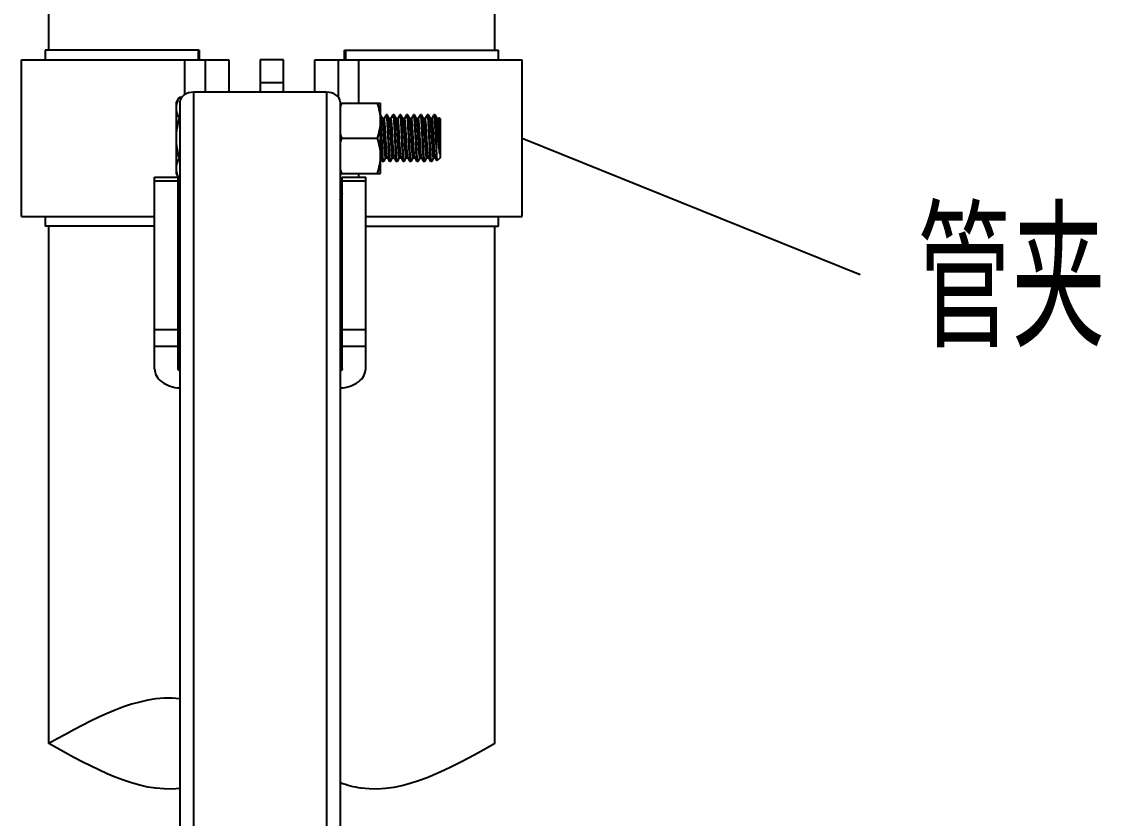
# Model space of a CAD drawing. Extents: x 27938 to 1507990, y 110129 to 923079.
# Drawn here: x 485555 to 488763, y 378799 to 381167 of the extents above; entities that cross this region are included whole.
import ezdxf

# ---------------------------------------------------------------- set-up
doc = ezdxf.new("R2010")
doc.units = 0
doc.header["$LTSCALE"] = 1000
doc.header["$MEASUREMENT"] = 0
doc.layers.add('W_DIM', color=4, linetype='Continuous')
doc.styles.get("Standard").update_dxf_attribs({"font": 'gbenor.shx', "bigfont": 'gbcbig.shx'})
doc.styles.add('wwp100', font='txt.shx', dxfattribs={"width": 0.7, "height": 400, "bigfont": 'hztxt.shx'})
doc.dimstyles.get("Standard").update_dxf_attribs({"dimtxt": 0.18, "dimasz": 0.18, "dimexe": 0.18, "dimexo": 0.0625, "dimgap": 0.09, "dimtad": 0, "dimtih": 1, "dimtoh": 1, "dimdec": 4, "dimzin": 0, "dimdsep": 46, "dimtxsty": 'Standard', "dimcen": 0.09, "dimadec": 0, "dimazin": 0, "dimtfac": 1, "dimtdec": 4, "dimtofl": 0, "dimtmove": 0, "dimatfit": 3, "dimfxl": 1, "dimtolj": 1, "dimtzin": 0, "dimarcsym": 0})

msp = doc.modelspace()

# ---------------------------------------------------------------- linework, layer by layer
at = {"linetype": 'Continuous'}
for p, q in [((485636.4, 381081.7), (485636.4, 381981.9)), ((486960.6, 381081.7), (486960.6, 381952.9)), ((485624.7, 381081.7), (485624.7, 381052.6)), ((486082.9, 381081.7), (485624.7, 381081.7)), ((486079.1, 381081.7), (486079.1, 381052.6)), ((486082.9, 381081.7), (486082.9, 381052.6)), ((486514, 381052.6), (486514, 381081.7)), ((486514, 381081.7), (486972.2, 381081.7)), ((486517.8, 381052.6), (486517.8, 381081.7)), ((486972.2, 381052.6), (486972.2, 381081.7)), ((485555, 380588), (485555, 381052.6)), ((485555, 381052.6), (486170.7, 381052.6)), ((486040.3, 380950.2), (486040.3, 381052.6)), ((486101, 380956.8), (486101, 381052.6)), ((486170.7, 381052.6), (486170.7, 380956.8)), ((486263.6, 381052.6), (486263.6, 380956.8)), ((486333.3, 381052.6), (486263.6, 381052.6)), ((486333.3, 380956.8), (486333.3, 381052.6)), ((486426.2, 380956.8), (486426.2, 381052.6)), ((486426.2, 381052.6), (487041.9, 381052.6)), ((486495.9, 381052.6), (486495.9, 380942.5)), ((486556.6, 380924.8), (486556.6, 381052.6)), ((487041.9, 380588), (487041.9, 381052.6)), ((486333.3, 380984.6), (486263.6, 380984.6)), ((486013.9, 380924.8), (486023.2, 380941)), ((486029.9, 380941), (486023.2, 380941)), ((486066.1, 380956.8), (486066.1, 377871.3)), ((486461.1, 380956.8), (486066.1, 380956.8)), ((486461.1, 380956.8), (486461.1, 377871.3)), ((486013.9, 380924.8), (486013.9, 380715.8)), ((486025.5, 380928.1), (486025.5, 377563.3)), ((486501.7, 380928.1), (486501.7, 377563.3)), ((486501.7, 380924.8), (486621.4, 380924.8)), ((486621.4, 380715.8), (486621.4, 380924.8)), ((486025.5, 380880.7), (486023.2, 380880.7)), ((486627, 380878.7), (486621.4, 380888.3)), ((486631.7, 380879), (486626.8, 380879)), ((486637.8, 380889.8), (486631.6, 380879)), ((486637.8, 380889.8), (486638.1, 380890)), ((486640.6, 380890), (486638.1, 380890)), ((486640.9, 380889.8), (486640.6, 380890)), ((486647.3, 380878.7), (486640.9, 380889.8)), ((486652, 380879), (486647.2, 380879)), ((486647.4, 380878.5), (486647.3, 380878.7)), ((486658.2, 380889.8), (486651.9, 380879)), ((486658.2, 380889.8), (486658.4, 380890)), ((486661, 380890), (486658.4, 380890)), ((486661.2, 380889.8), (486661, 380890)), ((486667.6, 380878.7), (486661.2, 380889.8)), ((486672.4, 380879), (486667.5, 380879)), ((486678.5, 380889.8), (486672.3, 380879)), ((486678.5, 380889.8), (486678.7, 380890)), ((486681.3, 380890), (486678.7, 380890)), ((486681.5, 380889.8), (486681.3, 380890)), ((486688, 380878.7), (486681.5, 380889.8)), ((486681.9, 380888.6), (486681.5, 380889.8)), ((486692.7, 380879), (486687.8, 380879)), ((486688.3, 380877.8), (486688, 380878.7)), ((486698.8, 380889.8), (486692.6, 380879)), ((486693.3, 380877.8), (486692.7, 380879)), ((486698.8, 380889.8), (486699.1, 380890)), ((486699.1, 380890), (486699.7, 380888.6)), ((486701.6, 380890), (486699.1, 380890)), ((486701.9, 380889.8), (486701.6, 380890)), ((486708.3, 380878.7), (486701.9, 380889.8)), ((486713, 380879), (486708.1, 380879)), ((486708.4, 380878.4), (486708.3, 380878.7)), ((486719.1, 380889.8), (486712.9, 380879)), ((486719.1, 380889.8), (486719.4, 380890)), ((486721.9, 380890), (486719.4, 380890)), ((486722.2, 380889.8), (486721.9, 380890)), ((486728.6, 380878.7), (486722.2, 380889.8)), ((486733.4, 380879), (486728.5, 380879)), ((486739.5, 380889.8), (486733.2, 380879)), ((486739.5, 380889.8), (486739.7, 380890)), ((486742.3, 380890), (486739.7, 380890)), ((486742.5, 380889.8), (486742.3, 380890)), ((486748.9, 380878.7), (486742.5, 380889.8)), ((486753.7, 380879), (486748.8, 380879)), ((486759.8, 380889.8), (486753.6, 380879)), ((486759.8, 380889.8), (486760.1, 380890)), ((486762.6, 380890), (486760.1, 380890)), ((486762.9, 380889.8), (486762.6, 380890)), ((486769.3, 380878.7), (486762.9, 380889.8)), ((486774, 380879), (486769.1, 380879)), ((486769.4, 380878.4), (486769.3, 380878.7)), ((486780.1, 380889.8), (486773.9, 380879)), ((486780.4, 380890), (486780.1, 380889.8)), ((486782.9, 380890), (486780.4, 380890)), ((486783.2, 380889.8), (486782.9, 380890)), ((486789.6, 380878.7), (486783.2, 380889.8)), ((486794.3, 380879), (486789.4, 380879)), ((486795.3, 380880.8), (486794.2, 380879)), ((486798, 380878.4), (486795.4, 380880.9)), ((486798, 380878.4), (486798, 380762.2)), ((486786.3, 380801.6), (486786.3, 380854.6)), ((486797.4, 380855), (486797.4, 380773.4)), ((486505.3, 380820.3), (486612.1, 380820.3)), ((486025.5, 380759.9), (486023.2, 380759.9)), ((486621.4, 380761.6), (486627.7, 380750.8)), ((486627.7, 380750.8), (486627.9, 380750.6)), ((486630.5, 380750.6), (486627.9, 380750.6)), ((486630.7, 380750.8), (486630.5, 380750.6)), ((486630.7, 380750.8), (486636.9, 380761.6)), ((486636.8, 380761.6), (486641.7, 380761.6)), ((486641.6, 380761.9), (486648, 380750.8)), ((486648, 380750.8), (486648.2, 380750.6)), ((486650.8, 380750.6), (486648.2, 380750.6)), ((486651, 380750.8), (486650.8, 380750.6)), ((486651, 380750.8), (486657.3, 380761.6)), ((486657.2, 380761.6), (486662.1, 380761.6)), ((486661.9, 380761.9), (486661.8, 380762.1)), ((486661.9, 380761.9), (486668.3, 380750.8)), ((486668.3, 380750.8), (486668.6, 380750.6)), ((486671.1, 380750.6), (486668.6, 380750.6)), ((486671.4, 380750.8), (486671.1, 380750.6)), ((486671.4, 380750.8), (486677.6, 380761.6)), ((486677.5, 380761.6), (486682.4, 380761.6)), ((486682.2, 380761.9), (486688.6, 380750.8)), ((486688.6, 380750.8), (486688.9, 380750.6)), ((486691.4, 380750.6), (486688.9, 380750.6)), ((486691.7, 380750.8), (486691.4, 380750.6)), ((486691.7, 380750.8), (486697.9, 380761.6)), ((486697.8, 380761.6), (486702.7, 380761.6)), ((486702.6, 380761.9), (486709, 380750.8)), ((486709, 380750.8), (486709.2, 380750.6)), ((486711.8, 380750.6), (486709.2, 380750.6)), ((486712, 380750.8), (486711.8, 380750.6)), ((486712, 380750.8), (486718.3, 380761.6)), ((486718.1, 380761.6), (486723, 380761.6)), ((486722.9, 380761.9), (486729.3, 380750.8)), ((486729.3, 380750.8), (486729.6, 380750.6)), ((486732.1, 380750.6), (486729.6, 380750.6)), ((486732.4, 380750.8), (486732.1, 380750.6)), ((486732.4, 380750.8), (486738.6, 380761.6)), ((486738.5, 380761.6), (486743.4, 380761.6)), ((486743.2, 380761.9), (486749.6, 380750.8)), ((486749.6, 380750.8), (486749.9, 380750.6)), ((486752.4, 380750.6), (486749.9, 380750.6)), ((486752.7, 380750.8), (486752.4, 380750.6)), ((486752.7, 380750.8), (486758.9, 380761.6)), ((486758.8, 380761.6), (486763.7, 380761.6)), ((486763.5, 380761.9), (486770, 380750.8)), ((486770, 380750.8), (486770.2, 380750.6)), ((486772.8, 380750.6), (486770.2, 380750.6)), ((486773, 380750.8), (486772.8, 380750.6)), ((486773, 380750.8), (486779.2, 380761.6)), ((486779.1, 380761.6), (486784, 380761.6)), ((486783.9, 380761.9), (486784, 380761.6)), ((486784, 380761.6), (486788.8, 380753.3)), ((486788.8, 380753.3), (486789, 380753.3)), ((486798, 380762.2), (486789, 380753.3)), ((486013.9, 380715.8), (486020.3, 380704.6)), ((486501.7, 380715.8), (486621.4, 380715.8)), ((486556.6, 380704.2), (486556.6, 380715.8)), ((485950, 380135.4), (485950, 380704.2)), ((485950, 380704.2), (486019.7, 380704.2)), ((485950, 380694), (486019.7, 380694)), ((486019.7, 380135.4), (486019.7, 380704.2)), ((486025.5, 380699.6), (486023.2, 380699.6)), ((486507.6, 380135.4), (486507.6, 380704.2)), ((486507.6, 380704.2), (486577.3, 380704.2)), ((486507.6, 380694), (486577.3, 380694)), ((486577.3, 380135.4), (486577.3, 380704.2)), ((486507.6, 380675.2), (486501.7, 380679.3)), ((486507.6, 380649.1), (486507, 380648.7)), ((485555, 380588), (485950, 380588)), ((485624.7, 380588), (485624.7, 380558.9)), ((486577.3, 380588), (487041.9, 380588)), ((486972.2, 380558.9), (486972.2, 380588)), ((485950, 380558.9), (485624.7, 380558.9)), ((485636.4, 379021.4), (485636.4, 380558.9)), ((486577.3, 380558.9), (486972.2, 380558.9)), ((486960.6, 379021.4), (486960.6, 380558.9)), ((486019.7, 380250.4), (485950, 380250.4)), ((486577.3, 380250.4), (486507.6, 380250.4)), ((486019.7, 380201.1), (485950, 380201.1)), ((486577.3, 380201.1), (486507.6, 380201.1))]:
    msp.add_line(p, q, dxfattribs=at)
msp.add_lwpolyline([(486501.7, 380635.9), (486505.2, 380645), (486507.6, 380649.9)], dxfattribs=at)
for centre, radius, start, end in [((486713.9, 380855), 220, 161.5104, 164.6888), ((481482.8, 380588.7), 5145.2, 2.5803, 2.9163), ((486713.9, 380890.1), 220, 195.3112, 198.4896), ((486713.9, 380750.5), 220, 161.5104, 164.6888), ((486713.9, 380785.5), 220, 195.3112, 198.4896), ((486106.4, 380747.7), 96.1, 206.641, 210.0621), ((486640.7, 380566.9), 160, 149.4462, 150.2362), ((486516.4, 380644.6), 24, 240.2296, 242.1247)]:
    msp.add_arc(centre, radius, start, end, dxfattribs=at)
for points, knots in [([(486023.2, 380941), (486022.4, 380939.7), (486019.5, 380934.3), (486017.1, 380928.7), (486015.9, 380924.4)], [0, 0, 0, 0, 0.257362, 1, 1, 1, 1]), ([(486066.1, 380956.8), (486056.2, 380956.8), (486037.6, 380953), (486025.5, 380935.9), (486025.5, 380928.1)], [0, 0, 0, 0, 0.559767, 1, 1, 1, 1]), ([(486501.7, 380928.1), (486501.7, 380935.9), (486489.6, 380953), (486471.1, 380956.8), (486461.1, 380956.8)], [0, 0, 0, 0, 0.440233, 1, 1, 1, 1]), ([(486015.9, 380924.4), (486015.5, 380923.2), (486014.4, 380918.8), (486013.9, 380914.2), (486013.9, 380910.8)], [0, 0, 0, 0, 0.253622, 1, 1, 1, 1]), ([(486013.9, 380910.8), (486013.9, 380905.7), (486015.8, 380895), (486020.5, 380885.4), (486023.2, 380880.7)], [0, 0, 0, 0, 0.485077, 1, 1, 1, 1]), ([(486621.4, 380872.6), (486621.4, 380881.4), (486619.6, 380899.2), (486614.9, 380916.4), (486612.1, 380924.8)], [0, 0, 0, 0, 0.498127, 1, 1, 1, 1]), ([(486612.1, 380820.3), (486614.9, 380828.8), (486619.6, 380845.9), (486621.4, 380863.7), (486621.4, 380872.6)], [0, 0, 0, 0, 0.501873, 1, 1, 1, 1]), ([(486625.4, 380820.3), (486624.8, 380833.7), (486623.9, 380852.3), (486622.6, 380874.2), (486621.9, 380882.7), (486621.4, 380886)], [0, 0, 0, 0, 0.612202, 0.845734, 1, 1, 1, 1]), ([(486636.8, 380761.6), (486636.7, 380761.6), (486636.4, 380762.1), (486636, 380763.4), (486635.5, 380766.5), (486634.9, 380771.5), (486634.3, 380778.4), (486633.7, 380786.7), (486633.1, 380796.2), (486632.5, 380806.6), (486631.7, 380821.2), (486630.9, 380835.5), (486630.1, 380849.3), (486629.5, 380858.3), (486628.9, 380865.9), (486628.3, 380871.8), (486627.7, 380875.9), (486627.3, 380878.1), (486627, 380878.7)], [0, 0, 0, 0, 0.003455, 0.010693, 0.037891, 0.081614, 0.140407, 0.212192, 0.294399, 0.384075, 0.47799, 0.664974, 0.751306, 0.828652, 0.894237, 0.945722, 0.98132, 1, 1, 1, 1]), ([(486641.6, 380761.9), (486641.2, 380762.5), (486640.8, 380764.7), (486640.2, 380768.8), (486639.7, 380774.7), (486639.1, 380782.3), (486638.5, 380791.3), (486637.6, 380805.1), (486636.8, 380819.4), (486636, 380834), (486635.4, 380844.4), (486634.8, 380853.9), (486634.2, 380862.2), (486633.6, 380869.1), (486633.1, 380874.1), (486632.5, 380877.2), (486632.1, 380878.5), (486631.8, 380879), (486631.7, 380879)], [0, 0, 0, 0, 0.018679, 0.054277, 0.105763, 0.171349, 0.248695, 0.335028, 0.52201, 0.615925, 0.7056, 0.787808, 0.859593, 0.918387, 0.96211, 0.989308, 0.996544, 1, 1, 1, 1]), ([(486638.1, 380890), (486638.2, 380890), (486638.5, 380889.4), (486638.8, 380888.5), (486639.1, 380886.8), (486639.5, 380883.3), (486640.1, 380877.5), (486640.7, 380869), (486641.3, 380858.5), (486641.9, 380846.6), (486642.5, 380833.7), (486643, 380824.8), (486643.2, 380820.3)], [0, 0, 0, 0, 0.0066, 0.021626, 0.045785, 0.07899, 0.171387, 0.295464, 0.446521, 0.618791, 0.80567, 1, 1, 1, 1]), ([(486645.7, 380820.3), (486645.3, 380828.8), (486644.7, 380841.1), (486643.9, 380856.8), (486643.4, 380867), (486642.8, 380875.6), (486642.2, 380882.3), (486641.6, 380886.7), (486641.3, 380889.1), (486640.9, 380889.8)], [0, 0, 0, 0, 0.364471, 0.530917, 0.679032, 0.803712, 0.900705, 0.96676, 1, 1, 1, 1]), ([(486657.2, 380761.6), (486657, 380761.6), (486656.7, 380762), (486656.3, 380763.4), (486655.8, 380766.4), (486655.2, 380771.4), (486654.7, 380778.1), (486654.1, 380786.3), (486653.5, 380795.7), (486652.9, 380806), (486652.1, 380820.4), (486651.1, 380837.7), (486650.1, 380854), (486649.3, 380865.1), (486648.7, 380871.2), (486648.1, 380875.5), (486647.7, 380877.8), (486647.4, 380878.5)], [0, 0, 0, 0, 0.003417, 0.010553, 0.037343, 0.080422, 0.138384, 0.209216, 0.290427, 0.379147, 0.472236, 0.658297, 0.82249, 0.888984, 0.941829, 0.979209, 1, 1, 1, 1]), ([(486661.8, 380762.1), (486661.5, 380762.8), (486661.1, 380765), (486660.5, 380769.3), (486659.9, 380775.4), (486659.1, 380786.5), (486658.1, 380802.8), (486657.1, 380820.1), (486656.3, 380834.5), (486655.7, 380844.8), (486655.1, 380854.3), (486654.5, 380862.5), (486654, 380869.2), (486653.4, 380874.2), (486652.9, 380877.2), (486652.5, 380878.5), (486652.2, 380879), (486652, 380879)], [0, 0, 0, 0, 0.020588, 0.057799, 0.110514, 0.176922, 0.341067, 0.527216, 0.620384, 0.709195, 0.790501, 0.861424, 0.919465, 0.962605, 0.989434, 0.996579, 1, 1, 1, 1]), ([(486658.4, 380890), (486658.6, 380890), (486658.9, 380889.4), (486659.1, 380888.5), (486659.4, 380886.8), (486659.9, 380883.3), (486660.4, 380877.5), (486661, 380869), (486661.6, 380858.5), (486662.2, 380846.6), (486662.9, 380833.7), (486663.3, 380824.8), (486663.5, 380820.3)], [0, 0, 0, 0, 0.006597, 0.021619, 0.045777, 0.07898, 0.171374, 0.295442, 0.446496, 0.618772, 0.805666, 1, 1, 1, 1]), ([(486666, 380820.3), (486665.6, 380828.8), (486665.1, 380841.1), (486664.3, 380856.8), (486663.7, 380867), (486663.1, 380875.6), (486662.6, 380882.3), (486661.9, 380886.7), (486661.6, 380889.1), (486661.2, 380889.8)], [0, 0, 0, 0, 0.364465, 0.530905, 0.679014, 0.8037, 0.900701, 0.966759, 1, 1, 1, 1]), ([(486677.5, 380761.6), (486677.4, 380761.6), (486677.1, 380762.1), (486676.7, 380763.4), (486676.1, 380766.5), (486675.6, 380771.5), (486675, 380778.4), (486674.4, 380786.7), (486673.8, 380796.2), (486673.2, 380806.6), (486672.4, 380821.2), (486671.6, 380835.5), (486670.7, 380849.3), (486670.1, 380858.3), (486669.5, 380865.9), (486669, 380871.8), (486668.4, 380875.9), (486668, 380878.1), (486667.6, 380878.7)], [0, 0, 0, 0, 0.003456, 0.010692, 0.037889, 0.081613, 0.140407, 0.212192, 0.2944, 0.384075, 0.47799, 0.664972, 0.751305, 0.828651, 0.894236, 0.945723, 0.981321, 1, 1, 1, 1]), ([(486682.2, 380761.9), (486681.9, 380762.5), (486681.5, 380764.7), (486680.9, 380768.8), (486680.3, 380774.7), (486679.7, 380782.3), (486679.1, 380791.3), (486678.3, 380805.1), (486677.5, 380819.4), (486676.7, 380834), (486676.1, 380844.4), (486675.5, 380853.9), (486674.9, 380862.2), (486674.3, 380869.1), (486673.7, 380874.1), (486673.2, 380877.2), (486672.8, 380878.5), (486672.5, 380879), (486672.4, 380879)], [0, 0, 0, 0, 0.01868, 0.054278, 0.105764, 0.171348, 0.248694, 0.335026, 0.52201, 0.615925, 0.705601, 0.787808, 0.859593, 0.918386, 0.962109, 0.989306, 0.996545, 1, 1, 1, 1]), ([(486678.7, 380890), (486678.9, 380890), (486679.2, 380889.4), (486679.4, 380888.5), (486679.7, 380886.8), (486680.2, 380883.3), (486680.7, 380877.5), (486681.3, 380869), (486682, 380858.5), (486682.6, 380846.6), (486683.2, 380833.7), (486683.6, 380824.8), (486683.8, 380820.3)], [0, 0, 0, 0, 0.006599, 0.021622, 0.045782, 0.078987, 0.171389, 0.295466, 0.446515, 0.618783, 0.80567, 1, 1, 1, 1]), ([(486686.4, 380820.3), (486686, 380828.1), (486685.3, 380842.9), (486684.3, 380862.8), (486683.4, 380876.6), (486682.6, 380884.7), (486682.2, 380887.5), (486681.9, 380888.6)], [0, 0, 0, 0, 0.342843, 0.645753, 0.873522, 0.950589, 1, 1, 1, 1]), ([(486697.8, 380761.6), (486697.7, 380761.6), (486697.4, 380762), (486697, 380763.3), (486696.5, 380766.2), (486696, 380770.9), (486695.4, 380777.3), (486694.8, 380785.2), (486694.2, 380794.2), (486693.6, 380804.1), (486692.9, 380818.1), (486691.9, 380835.2), (486690.8, 380853.7), (486689.9, 380866.6), (486689, 380874.1), (486688.6, 380876.8), (486688.3, 380877.8)], [0, 0, 0, 0, 0.003318, 0.010166, 0.035831, 0.077124, 0.132774, 0.200951, 0.279376, 0.365418, 0.456184, 0.639607, 0.805161, 0.930787, 0.973175, 1, 1, 1, 1]), ([(486702.6, 380761.9), (486702.2, 380762.5), (486701.9, 380764.4), (486701.3, 380768), (486700.8, 380773.4), (486700.2, 380780.2), (486699.6, 380788.2), (486698.9, 380800.8), (486697.9, 380817.4), (486696.9, 380837.2), (486695.8, 380854.8), (486694.9, 380867.2), (486694, 380874.3), (486693.6, 380876.9), (486693.3, 380877.8)], [0, 0, 0, 0, 0.017152, 0.049306, 0.095685, 0.154891, 0.225083, 0.30406, 0.478231, 0.655625, 0.814053, 0.933743, 0.974201, 1, 1, 1, 1]), ([(486699.7, 380888.6), (486700, 380887.5), (486700.4, 380884.7), (486701.2, 380876.6), (486702.1, 380862.8), (486703.1, 380842.9), (486703.8, 380828.1), (486704.2, 380820.3)], [0, 0, 0, 0, 0.049411, 0.126478, 0.354247, 0.657157, 1, 1, 1, 1]), ([(486706.7, 380820.3), (486706.3, 380828.8), (486705.7, 380841.1), (486704.9, 380856.8), (486704.3, 380867), (486703.7, 380875.6), (486703.2, 380882.3), (486702.6, 380886.7), (486702.3, 380889.1), (486701.9, 380889.8)], [0, 0, 0, 0, 0.364462, 0.530907, 0.679025, 0.803712, 0.900706, 0.96676, 1, 1, 1, 1]), ([(486718.1, 380761.6), (486718, 380761.6), (486717.7, 380762), (486717.3, 380763.4), (486716.8, 380766.4), (486716.2, 380771.3), (486715.6, 380778), (486715.1, 380786.1), (486714.5, 380795.5), (486713.9, 380805.7), (486713.1, 380820.1), (486712.1, 380837.4), (486711.1, 380853.7), (486710.3, 380864.8), (486709.7, 380871), (486709.1, 380875.3), (486708.7, 380877.7), (486708.4, 380878.4)], [0, 0, 0, 0, 0.003402, 0.010497, 0.037127, 0.079951, 0.137583, 0.208037, 0.288851, 0.377191, 0.469951, 0.655642, 0.820036, 0.88689, 0.940273, 0.978363, 1, 1, 1, 1]), ([(486722.9, 380761.9), (486722.5, 380762.5), (486722.1, 380764.7), (486721.5, 380768.8), (486721, 380774.7), (486720.4, 380782.3), (486719.8, 380791.3), (486718.9, 380805.1), (486718.2, 380819.4), (486717.4, 380834), (486716.7, 380844.4), (486716.1, 380853.9), (486715.6, 380862.2), (486715, 380869.1), (486714.4, 380874.1), (486713.9, 380877.2), (486713.5, 380878.5), (486713.2, 380879), (486713, 380879)], [0, 0, 0, 0, 0.01868, 0.054279, 0.105766, 0.17135, 0.248697, 0.335029, 0.522011, 0.615926, 0.705602, 0.78781, 0.859595, 0.918388, 0.962111, 0.989307, 0.996546, 1, 1, 1, 1]), ([(486719.4, 380890), (486719.6, 380890), (486719.8, 380889.4), (486720.1, 380888.5), (486720.4, 380886.8), (486720.9, 380883.3), (486721.4, 380877.5), (486722, 380869), (486722.6, 380858.5), (486723.2, 380846.6), (486723.9, 380833.7), (486724.3, 380824.8), (486724.5, 380820.3)], [0, 0, 0, 0, 0.0066, 0.021625, 0.045784, 0.078988, 0.171384, 0.29546, 0.446516, 0.618789, 0.80567, 1, 1, 1, 1]), ([(486727, 380820.3), (486726.6, 380828.8), (486726.1, 380841.1), (486725.2, 380856.8), (486724.7, 380867), (486724.1, 380875.6), (486723.5, 380882.3), (486722.9, 380886.7), (486722.6, 380889.1), (486722.2, 380889.8)], [0, 0, 0, 0, 0.364471, 0.530917, 0.679031, 0.803711, 0.900704, 0.96676, 1, 1, 1, 1]), ([(486738.5, 380761.6), (486738.3, 380761.6), (486738, 380762.1), (486737.6, 380763.4), (486737.1, 380766.5), (486736.5, 380771.5), (486735.9, 380778.4), (486735.4, 380786.7), (486734.8, 380796.2), (486734.1, 380806.6), (486733.3, 380821.2), (486732.6, 380835.5), (486731.7, 380849.3), (486731.1, 380858.3), (486730.5, 380865.9), (486730, 380871.8), (486729.4, 380875.9), (486729, 380878.1), (486728.6, 380878.7)], [0, 0, 0, 0, 0.003456, 0.010692, 0.037889, 0.081613, 0.140406, 0.212192, 0.2944, 0.384075, 0.477989, 0.664972, 0.751304, 0.828651, 0.894236, 0.945722, 0.981321, 1, 1, 1, 1]), ([(486743.2, 380761.9), (486742.8, 380762.5), (486742.5, 380764.7), (486741.9, 380768.8), (486741.3, 380774.7), (486740.7, 380782.3), (486740.1, 380791.3), (486739.3, 380805.1), (486738.5, 380819.4), (486737.7, 380834), (486737.1, 380844.4), (486736.5, 380853.9), (486735.9, 380862.2), (486735.3, 380869.1), (486734.7, 380874.1), (486734.2, 380877.2), (486733.8, 380878.5), (486733.5, 380879), (486733.4, 380879)], [0, 0, 0, 0, 0.01868, 0.054278, 0.105764, 0.171348, 0.248694, 0.335027, 0.52201, 0.615925, 0.705601, 0.787808, 0.859593, 0.918386, 0.962109, 0.989306, 0.996546, 1, 1, 1, 1]), ([(486739.7, 380890), (486739.9, 380890), (486740.2, 380889.4), (486740.4, 380888.5), (486740.7, 380886.8), (486741.2, 380883.3), (486741.7, 380877.5), (486742.3, 380869), (486742.9, 380858.5), (486743.6, 380846.6), (486744.2, 380833.7), (486744.6, 380824.8), (486744.8, 380820.3)], [0, 0, 0, 0, 0.006596, 0.021617, 0.045773, 0.078975, 0.171369, 0.295437, 0.446491, 0.618767, 0.805664, 1, 1, 1, 1]), ([(486747.3, 380820.3), (486747, 380828.8), (486746.4, 380841.1), (486745.6, 380856.8), (486745, 380867), (486744.4, 380875.6), (486743.9, 380882.3), (486743.2, 380886.7), (486742.9, 380889.1), (486742.5, 380889.8)], [0, 0, 0, 0, 0.364464, 0.530903, 0.679012, 0.803699, 0.9007, 0.966759, 1, 1, 1, 1]), ([(486758.8, 380761.6), (486758.7, 380761.6), (486758.4, 380762.1), (486758, 380763.4), (486757.4, 380766.5), (486756.9, 380771.5), (486756.3, 380778.4), (486755.7, 380786.7), (486755.1, 380796.2), (486754.5, 380806.6), (486753.7, 380821.2), (486752.9, 380835.5), (486752.1, 380849.3), (486751.5, 380858.3), (486750.9, 380865.9), (486750.3, 380871.8), (486749.7, 380875.9), (486749.3, 380878.1), (486748.9, 380878.7)], [0, 0, 0, 0, 0.003456, 0.010693, 0.037891, 0.081614, 0.140408, 0.212192, 0.2944, 0.384075, 0.47799, 0.664974, 0.751306, 0.828653, 0.894237, 0.945723, 0.981321, 1, 1, 1, 1]), ([(486763.5, 380761.9), (486763.2, 380762.5), (486762.8, 380764.7), (486762.2, 380768.8), (486761.6, 380774.7), (486761, 380782.3), (486760.4, 380791.3), (486759.6, 380805.1), (486758.8, 380819.4), (486758, 380834), (486757.4, 380844.4), (486756.8, 380853.9), (486756.2, 380862.2), (486755.6, 380869.1), (486755.1, 380874.1), (486754.5, 380877.2), (486754.1, 380878.5), (486753.8, 380879), (486753.7, 380879)], [0, 0, 0, 0, 0.018679, 0.054277, 0.105763, 0.171348, 0.248694, 0.335027, 0.52201, 0.615925, 0.7056, 0.787807, 0.859593, 0.918386, 0.96211, 0.989308, 0.996544, 1, 1, 1, 1]), ([(486760.1, 380890), (486760.2, 380890), (486760.5, 380889.4), (486760.7, 380888.5), (486761.1, 380886.8), (486761.5, 380883.3), (486762, 380877.5), (486762.7, 380869), (486763.3, 380858.5), (486763.9, 380846.6), (486764.5, 380833.7), (486764.9, 380824.8), (486765.1, 380820.3)], [0, 0, 0, 0, 0.006599, 0.021624, 0.045785, 0.078991, 0.171394, 0.295472, 0.446521, 0.618786, 0.80567, 1, 1, 1, 1]), ([(486767.7, 380820.3), (486767.3, 380828.8), (486766.7, 380841.1), (486765.9, 380856.8), (486765.3, 380867), (486764.7, 380875.6), (486764.2, 380882.3), (486763.6, 380886.7), (486763.2, 380889.1), (486762.9, 380889.8)], [0, 0, 0, 0, 0.364462, 0.530902, 0.679016, 0.803706, 0.900705, 0.96676, 1, 1, 1, 1]), ([(486779.1, 380761.6), (486779, 380761.6), (486778.7, 380762), (486778.3, 380763.4), (486777.8, 380766.4), (486777.2, 380771.3), (486776.6, 380777.9), (486776.1, 380786.1), (486775.5, 380795.4), (486774.9, 380805.6), (486774.1, 380819.9), (486773.1, 380837.2), (486772.1, 380853.5), (486771.3, 380864.6), (486770.7, 380870.8), (486770.1, 380875.3), (486769.7, 380877.6), (486769.4, 380878.4)], [0, 0, 0, 0, 0.003396, 0.010472, 0.037029, 0.079737, 0.13722, 0.207502, 0.288137, 0.376304, 0.468915, 0.654438, 0.818923, 0.885939, 0.939566, 0.977978, 1, 1, 1, 1]), ([(486783.9, 380761.9), (486783.5, 380762.5), (486783.1, 380764.7), (486782.5, 380768.8), (486782, 380774.7), (486781.3, 380782.3), (486780.8, 380791.3), (486779.9, 380805.1), (486779.1, 380819.4), (486778.3, 380834), (486777.7, 380844.4), (486777.1, 380853.9), (486776.5, 380862.2), (486775.9, 380869.1), (486775.4, 380874.1), (486774.8, 380877.2), (486774.4, 380878.5), (486774.1, 380879), (486774, 380879)], [0, 0, 0, 0, 0.01868, 0.054278, 0.105764, 0.171348, 0.248695, 0.335027, 0.52201, 0.615925, 0.705601, 0.787809, 0.859594, 0.918387, 0.96211, 0.989307, 0.996546, 1, 1, 1, 1]), ([(486786.3, 380801.6), (486786.1, 380806.9), (486785.6, 380817.5), (486784.9, 380833.2), (486784.1, 380848.2), (486783.4, 380861.7), (486782.8, 380871.8), (486782.3, 380878.5), (486781.9, 380882.5), (486781.6, 380885.6), (486781.2, 380887.9), (486780.9, 380889.2), (486780.6, 380890), (486780.4, 380890)], [0, 0, 0, 0, 0.178481, 0.358633, 0.531004, 0.686502, 0.81696, 0.870599, 0.915552, 0.951236, 0.977231, 0.993319, 1, 1, 1, 1]), ([(486786.3, 380854.6), (486786.1, 380859.1), (486785.6, 380867.3), (486785, 380876.8), (486784.4, 380882.9), (486784, 380886), (486783.7, 380888.2), (486783.4, 380889.4), (486783.2, 380889.8)], [0, 0, 0, 0, 0.386407, 0.692621, 0.809887, 0.900873, 0.96438, 1, 1, 1, 1]), ([(486797.4, 380773.4), (486796.5, 380782.7), (486795.6, 380797.9), (486794.5, 380818.8), (486793.5, 380835.7), (486792.6, 380851.2), (486791.8, 380862.7), (486791.1, 380870.1), (486790.7, 380874), (486790.2, 380876.8), (486789.9, 380878.2), (486789.6, 380878.7)], [0, 0, 0, 0, 0.266625, 0.430398, 0.595472, 0.747113, 0.871808, 0.920471, 0.958518, 0.985156, 1, 1, 1, 1]), ([(486797.4, 380855), (486797.1, 380858.3), (486796.7, 380864.2), (486796.1, 380871), (486795.5, 380875.1), (486795.2, 380877.1), (486794.9, 380878.3), (486794.5, 380879), (486794.3, 380879)], [0, 0, 0, 0, 0.414305, 0.728229, 0.842155, 0.925352, 0.97725, 1, 1, 1, 1]), ([(486795.3, 380880.8), (486795.3, 380880.9), (486795.3, 380880.9), (486795.4, 380880.9), (486795.4, 380880.9)], [0, 0, 0, 0, 0.579006, 1, 1, 1, 1]), ([(486795.4, 380880.9), (486795.6, 380880.7), (486795.7, 380880), (486796, 380878.6), (486796.2, 380876.3), (486796.4, 380873.3), (486796.7, 380869.6), (486797, 380863.4), (486797.2, 380858.5), (486797.4, 380855)], [0, 0, 0, 0, 0.026242, 0.082423, 0.168531, 0.283682, 0.426407, 0.594915, 1, 1, 1, 1]), ([(486786.3, 380854.6), (486787.2, 380847.1), (486788.9, 380831.9), (486791.5, 380809.8), (486794.1, 380790.2), (486796.1, 380778.3), (486797.4, 380773.4)], [0, 0, 0, 0, 0.276989, 0.559714, 0.812602, 1, 1, 1, 1]), ([(486621.4, 380768), (486621.4, 380776.9), (486619.6, 380794.7), (486614.9, 380811.8), (486612.1, 380820.3)], [0, 0, 0, 0, 0.498127, 1, 1, 1, 1]), ([(486622.8, 380820.3), (486623.2, 380811.8), (486623.8, 380799.5), (486624.6, 380783.8), (486625.2, 380773.6), (486625.8, 380765), (486626.3, 380758.3), (486627, 380753.9), (486627.3, 380751.5), (486627.7, 380750.8)], [0, 0, 0, 0, 0.364464, 0.530902, 0.679018, 0.803707, 0.900706, 0.966761, 1, 1, 1, 1]), ([(486630.5, 380750.6), (486630.3, 380750.6), (486630, 380751.2), (486629.8, 380752.1), (486629.5, 380753.8), (486629, 380757.3), (486628.5, 380763.1), (486627.9, 380771.6), (486627.2, 380782.1), (486626.6, 380794), (486626, 380806.9), (486625.6, 380815.8), (486625.4, 380820.3)], [0, 0, 0, 0, 0.006599, 0.021623, 0.045783, 0.078988, 0.171391, 0.295468, 0.446516, 0.618784, 0.80567, 1, 1, 1, 1]), ([(486643.2, 380820.3), (486643.6, 380811.8), (486644.1, 380799.5), (486644.9, 380783.8), (486645.5, 380773.6), (486646.1, 380765), (486646.6, 380758.3), (486647.3, 380753.9), (486647.6, 380751.5), (486648, 380750.8)], [0, 0, 0, 0, 0.364464, 0.530904, 0.679014, 0.8037, 0.900701, 0.966759, 1, 1, 1, 1]), ([(486650.8, 380750.6), (486650.6, 380750.6), (486650.3, 380751.2), (486650.1, 380752.1), (486649.8, 380753.8), (486649.3, 380757.3), (486648.8, 380763.1), (486648.2, 380771.6), (486647.6, 380782.1), (486647, 380794), (486646.3, 380806.9), (486645.9, 380815.8), (486645.7, 380820.3)], [0, 0, 0, 0, 0.006597, 0.021619, 0.045776, 0.078979, 0.171373, 0.295441, 0.446495, 0.61877, 0.805666, 1, 1, 1, 1]), ([(486663.5, 380820.3), (486663.9, 380811.8), (486664.5, 380799.5), (486665.3, 380783.8), (486665.9, 380773.6), (486666.4, 380765), (486667, 380758.3), (486667.6, 380753.9), (486667.9, 380751.5), (486668.3, 380750.8)], [0, 0, 0, 0, 0.364471, 0.530917, 0.679032, 0.803712, 0.900705, 0.96676, 1, 1, 1, 1]), ([(486671.1, 380750.6), (486671, 380750.6), (486670.7, 380751.2), (486670.4, 380752.1), (486670.1, 380753.8), (486669.7, 380757.3), (486669.1, 380763.1), (486668.5, 380771.6), (486667.9, 380782.1), (486667.3, 380794), (486666.7, 380806.9), (486666.2, 380815.8), (486666, 380820.3)], [0, 0, 0, 0, 0.0066, 0.021626, 0.045785, 0.078989, 0.171387, 0.295463, 0.44652, 0.618791, 0.80567, 1, 1, 1, 1]), ([(486683.8, 380820.3), (486684.2, 380811.8), (486684.8, 380799.5), (486685.6, 380783.8), (486686.2, 380773.6), (486686.8, 380765), (486687.3, 380758.3), (486687.9, 380753.9), (486688.3, 380751.5), (486688.6, 380750.8)], [0, 0, 0, 0, 0.364461, 0.530905, 0.679023, 0.803711, 0.900706, 0.96676, 1, 1, 1, 1]), ([(486691.4, 380750.6), (486691.3, 380750.6), (486691, 380751.2), (486690.8, 380752.1), (486690.4, 380753.8), (486690, 380757.3), (486689.5, 380763.1), (486688.8, 380771.6), (486688.2, 380782.1), (486687.6, 380794), (486687, 380806.9), (486686.6, 380815.8), (486686.4, 380820.3)], [0, 0, 0, 0, 0.006603, 0.021633, 0.045797, 0.079005, 0.17141, 0.29549, 0.446541, 0.6188, 0.805675, 1, 1, 1, 1]), ([(486704.2, 380820.3), (486704.5, 380811.8), (486705.1, 380799.5), (486705.9, 380783.8), (486706.5, 380773.6), (486707.1, 380765), (486707.6, 380758.3), (486708.3, 380753.9), (486708.6, 380751.5), (486709, 380750.8)], [0, 0, 0, 0, 0.364465, 0.530902, 0.679016, 0.803705, 0.900705, 0.96676, 1, 1, 1, 1]), ([(486711.8, 380750.6), (486711.6, 380750.6), (486711.3, 380751.2), (486711.1, 380752.1), (486710.8, 380753.8), (486710.3, 380757.3), (486709.8, 380763.1), (486709.2, 380771.6), (486708.6, 380782.1), (486707.9, 380794), (486707.3, 380806.9), (486706.9, 380815.8), (486706.7, 380820.3)], [0, 0, 0, 0, 0.006597, 0.021619, 0.045776, 0.07898, 0.17138, 0.295455, 0.446505, 0.618777, 0.805667, 1, 1, 1, 1]), ([(486724.5, 380820.3), (486724.9, 380811.8), (486725.4, 380799.5), (486726.3, 380783.8), (486726.8, 380773.6), (486727.4, 380765), (486728, 380758.3), (486728.6, 380753.9), (486728.9, 380751.5), (486729.3, 380750.8)], [0, 0, 0, 0, 0.364465, 0.530907, 0.679017, 0.803702, 0.900702, 0.966759, 1, 1, 1, 1]), ([(486732.1, 380750.6), (486731.9, 380750.6), (486731.7, 380751.2), (486731.4, 380752.1), (486731.1, 380753.8), (486730.6, 380757.3), (486730.1, 380763.1), (486729.5, 380771.6), (486728.9, 380782.1), (486728.3, 380794), (486727.6, 380806.9), (486727.2, 380815.8), (486727, 380820.3)], [0, 0, 0, 0, 0.006598, 0.021622, 0.04578, 0.078984, 0.171378, 0.295448, 0.446502, 0.618778, 0.805669, 1, 1, 1, 1]), ([(486744.8, 380820.3), (486745.2, 380811.8), (486745.8, 380799.5), (486746.6, 380783.8), (486747.2, 380773.6), (486747.8, 380765), (486748.3, 380758.3), (486748.9, 380753.9), (486749.2, 380751.5), (486749.6, 380750.8)], [0, 0, 0, 0, 0.364468, 0.530914, 0.67903, 0.803712, 0.900705, 0.966759, 1, 1, 1, 1]), ([(486752.4, 380750.6), (486752.3, 380750.6), (486752, 380751.2), (486751.7, 380752.1), (486751.4, 380753.8), (486751, 380757.3), (486750.4, 380763.1), (486749.8, 380771.6), (486749.2, 380782.1), (486748.6, 380794), (486748, 380806.9), (486747.6, 380815.8), (486747.3, 380820.3)], [0, 0, 0, 0, 0.006601, 0.021627, 0.045787, 0.078992, 0.171391, 0.295469, 0.446525, 0.618794, 0.80567, 1, 1, 1, 1]), ([(486765.1, 380820.3), (486765.5, 380811.8), (486766.1, 380799.5), (486766.9, 380783.8), (486767.5, 380773.6), (486768.1, 380765), (486768.6, 380758.3), (486769.2, 380753.9), (486769.6, 380751.5), (486770, 380750.8)], [0, 0, 0, 0, 0.364462, 0.530904, 0.679022, 0.80371, 0.900707, 0.966761, 1, 1, 1, 1]), ([(486772.8, 380750.6), (486772.6, 380750.6), (486772.3, 380751.2), (486772.1, 380752.1), (486771.7, 380753.8), (486771.3, 380757.3), (486770.8, 380763.1), (486770.2, 380771.6), (486769.5, 380782.1), (486768.9, 380794), (486768.3, 380806.9), (486767.9, 380815.8), (486767.7, 380820.3)], [0, 0, 0, 0, 0.006603, 0.021632, 0.045795, 0.079003, 0.171409, 0.295488, 0.446538, 0.618797, 0.805674, 1, 1, 1, 1]), ([(486786.3, 380801.6), (486786.5, 380795.4), (486786.8, 380786.5), (486787.2, 380775.2), (486787.5, 380768.2), (486787.9, 380762.5), (486788.1, 380758.1), (486788.5, 380755.2), (486788.6, 380753.7), (486788.8, 380753.3)], [0, 0, 0, 0, 0.386134, 0.553863, 0.699418, 0.819327, 0.910713, 0.971364, 1, 1, 1, 1]), ([(486023.2, 380759.9), (486020.5, 380755.2), (486015.8, 380745.6), (486013.9, 380734.9), (486013.9, 380729.8)], [0, 0, 0, 0, 0.514923, 1, 1, 1, 1]), ([(486612.1, 380715.8), (486614.9, 380724.2), (486619.6, 380741.4), (486621.4, 380759.2), (486621.4, 380768)], [0, 0, 0, 0, 0.501873, 1, 1, 1, 1]), ([(486013.9, 380729.8), (486013.9, 380726.4), (486014.4, 380721.8), (486015.5, 380717.4), (486015.9, 380716.2)], [0, 0, 0, 0, 0.746378, 1, 1, 1, 1]), ([(486015.9, 380716.2), (486016.1, 380715.3), (486017.4, 380711.3), (486019.1, 380707.4), (486020.5, 380704.6)], [0, 0, 0, 0, 0.245301, 1, 1, 1, 1]), ([(486507.7, 380655.8), (486507.3, 380655.3), (486505.6, 380652.8), (486504.1, 380650.3), (486502.9, 380648.3)], [0, 0, 0, 0, 0.23101, 1, 1, 1, 1]), ([(485950, 380135.4), (485950, 380128.2), (485954.4, 380112.6), (485971.8, 380094.4), (485996.5, 380082), (486015.5, 380078.6), (486025.5, 380078.1)], [0, 0, 0, 0, 0.210801, 0.445615, 0.71173, 1, 1, 1, 1]), ([(486025.4, 380128.3), (486024.6, 380128.7), (486021.8, 380130.1), (486019.7, 380133.2), (486019.7, 380135.4)], [0, 0, 0, 0, 0.2888, 1, 1, 1, 1]), ([(486501.8, 380078.1), (486511.7, 380078.6), (486530.8, 380082), (486555.5, 380094.4), (486572.8, 380112.6), (486577.3, 380128.2), (486577.3, 380135.4)], [0, 0, 0, 0, 0.28827, 0.554385, 0.789199, 1, 1, 1, 1]), ([(486507.6, 380135.4), (486507.6, 380134.7), (486507, 380131.5), (486504.1, 380129.3), (486501.8, 380128.3)], [0, 0, 0, 0, 0.22722, 1, 1, 1, 1]), ([(486960.6, 379021.4), (486825.9, 378946), (486669.5, 378858.5), (486522.1, 378897.3), (486501.7, 378904.6)], [0, 0, 0, 0, 3.604997, 4.187553, 4.187553, 4.187553, 4.187553])]:
    msp.add_open_spline(points, degree=3, knots=knots, dxfattribs=at)
for points in [[(486023.2, 380880.7), (486017.6, 380861.1), (486013.9, 380840.7), (486013.9, 380820.3)], [(486013.9, 380820.3), (486013.9, 380799.9), (486017.6, 380779.5), (486023.2, 380759.9)], [(486019.7, 380628.3), (486019.7, 380626.6), (486020.5, 380624.9), (486021.7, 380623.7)], [(486025.4, 380621.4), (486024, 380621.8), (486022.7, 380622.6), (486021.7, 380623.7)], [(486504.5, 380623.7), (486503.5, 380624.3), (486502.5, 380624.9), (486501.6, 380625.6)], [(486501.8, 380621.2), (486503.1, 380621.7), (486504.3, 380622.4), (486505.3, 380623.4)], [(486505.3, 380623.4), (486506.6, 380624.6), (486507.6, 380626.5), (486507.6, 380628.3)], [(486025.5, 379154.8), (485899.9, 379168.9), (485768.1, 379095.1), (485636.4, 379021.4)], [(486025.5, 378887.9), (485899.9, 378873.9), (485768.1, 378947.6), (485636.4, 379021.4)]]:
    msp.add_open_spline(points, degree=3, dxfattribs=at)

# ---------------------------------------------------------------- texts
at = {"layer": 'W_DIM', "color": 7, "style": 'wwp100', "width": 0.7}
msp.add_text('管夹', height=400, dxfattribs=at).set_placement((488215.5, 380199.5))

# ---------------------------------------------------------------- leaders
msp.add_leader([(487041.9, 380820.3), (488046.2, 380415.4)], dimstyle='Standard', override={"dimgap": 20, "dimtad": 0})

doc.saveas('drawing.dxf')
